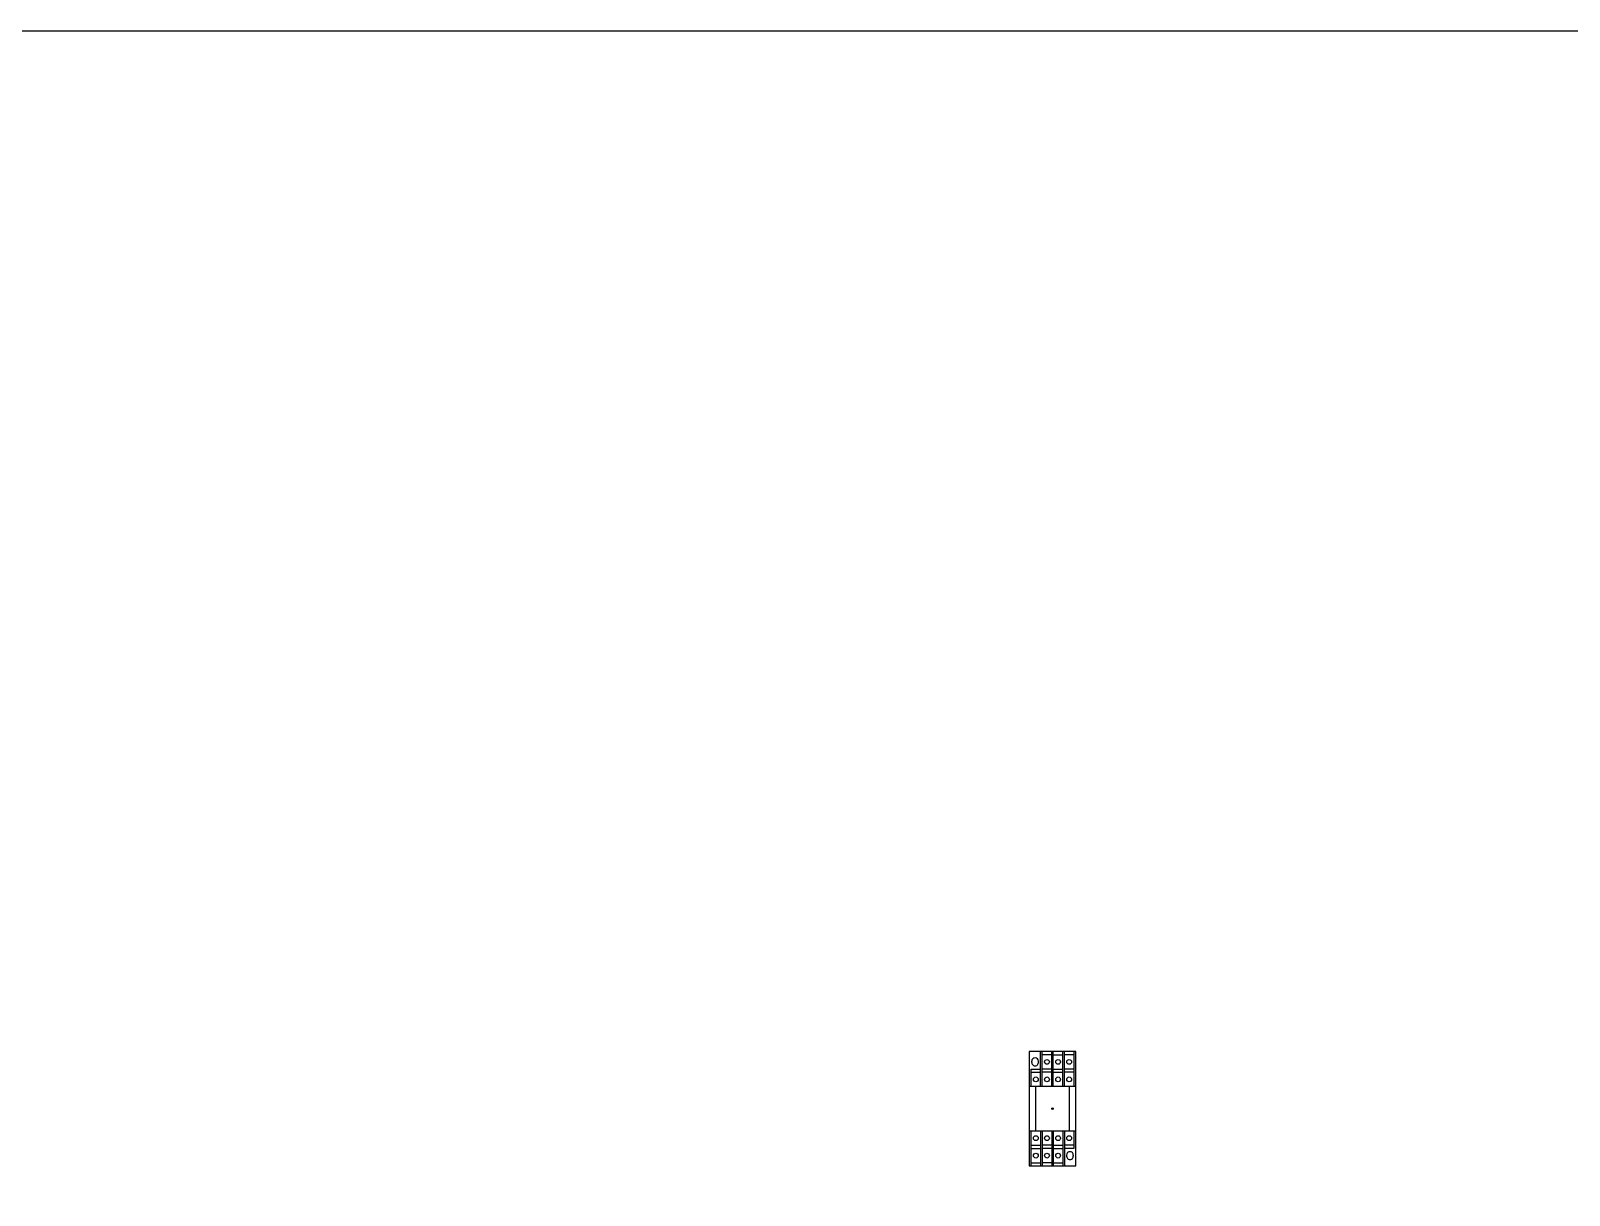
# Model space of a CAD drawing. Header units: millimetres. Extents: x 14879 to 38758, y -20740 to 1136.
# Drawn here: x 34849 to 35817, y 403 to 1136 of the extents above; entities that cross this region are included whole.
import ezdxf

# ---------------------------------------------------------------- set-up
doc = ezdxf.new("R2010")
doc.units = ezdxf.units.MM

msp = doc.modelspace()

# ---------------------------------------------------------------- linework, layer by layer
at = {"color": 7, "linetype": 'Continuous'}
for p, q in [((35506.57, 493.74), (35477.07, 493.74)), ((35477.07, 493.74), (35477.07, 421.74)), ((35478.72, 486.84), (35478.72, 487.64)), ((35482.92, 486.84), (35482.92, 487.64)), ((35484.32, 471.74), (35484.32, 493.74)), ((35485.32, 471.74), (35485.32, 493.74)), ((35491.32, 491.74), (35485.32, 491.74)), ((35491.32, 471.74), (35491.32, 493.74)), ((35492.32, 471.74), (35492.32, 493.74)), ((35492.32, 491.74), (35498.32, 491.74)), ((35498.32, 471.74), (35498.32, 493.74)), ((35499.32, 471.74), (35499.32, 493.74)), ((35505.32, 491.74), (35499.32, 491.74)), ((35505.32, 493.74), (35505.32, 471.74)), ((35506.57, 421.74), (35506.57, 493.74)), ((35478.32, 482.74), (35484.32, 482.74)), ((35478.32, 471.74), (35478.32, 482.74)), ((35478.32, 480.74), (35484.32, 480.74)), ((35491.32, 482.74), (35485.32, 482.74)), ((35491.32, 480.74), (35485.32, 480.74)), ((35492.32, 482.74), (35498.32, 482.74)), ((35492.32, 480.74), (35498.32, 480.74)), ((35505.32, 482.74), (35499.32, 482.74)), ((35505.32, 480.74), (35499.32, 480.74)), ((35506.57, 471.74), (35477.07, 471.74)), ((35481.07, 471.74), (35481.07, 443.74)), ((35502.57, 443.74), (35502.57, 471.74)), ((35506.57, 443.74), (35477.07, 443.74)), ((35478.32, 421.74), (35478.32, 443.74)), ((35484.32, 443.74), (35484.32, 421.74)), ((35485.32, 443.74), (35485.32, 421.74)), ((35491.32, 443.74), (35491.32, 421.74)), ((35492.32, 443.74), (35492.32, 421.74)), ((35498.32, 443.74), (35498.32, 421.74)), ((35499.32, 443.74), (35499.32, 421.74)), ((35505.32, 443.74), (35505.32, 432.74)), ((35478.32, 434.74), (35484.32, 434.74)), ((35478.32, 432.74), (35484.32, 432.74)), ((35491.32, 434.74), (35485.32, 434.74)), ((35491.32, 432.74), (35485.32, 432.74)), ((35492.32, 434.74), (35498.32, 434.74)), ((35492.32, 432.74), (35498.32, 432.74)), ((35505.32, 434.74), (35499.32, 434.74)), ((35505.32, 432.74), (35499.32, 432.74)), ((35500.72, 428.64), (35500.72, 427.84)), ((35504.92, 428.64), (35504.92, 427.84)), ((35477.07, 421.74), (35506.57, 421.74)), ((35478.32, 423.74), (35484.32, 423.74)), ((35491.32, 423.74), (35485.32, 423.74)), ((35492.32, 423.74), (35498.32, 423.74))]:
    msp.add_line(p, q, dxfattribs=at)
msp.add_lwpolyline([(31935.86, 1136.22), (38758.18, 1136.22), (38758.18, -5310.01), (31935.86, -5310.01)], close=True)
for centre, radius in [((35488.32, 487.24), 1.5), ((35495.32, 487.24), 1.5), ((35502.32, 487.24), 1.5), ((35481.32, 476.24), 1.5), ((35488.32, 476.24), 1.5), ((35495.32, 476.24), 1.5), ((35502.32, 476.24), 1.5), ((35491.82, 457.74), 0.5), ((35481.32, 439.24), 1.5), ((35488.32, 439.24), 1.5), ((35495.32, 439.24), 1.5), ((35502.32, 439.24), 1.5), ((35481.32, 428.24), 1.5), ((35488.32, 428.24), 1.5), ((35495.32, 428.24), 1.5)]:
    msp.add_circle(centre, radius, dxfattribs=at)
for centre, start, end in [((35480.82, 487.64), 0, 179.99996), ((35480.82, 486.84), 179.99998, 0.00001), ((35502.82, 428.64), 0, 179.99996), ((35502.82, 427.84), 179.99998, 0.00001)]:
    msp.add_arc(centre, 2.1, start, end, dxfattribs=at)

doc.saveas('drawing.dxf')
